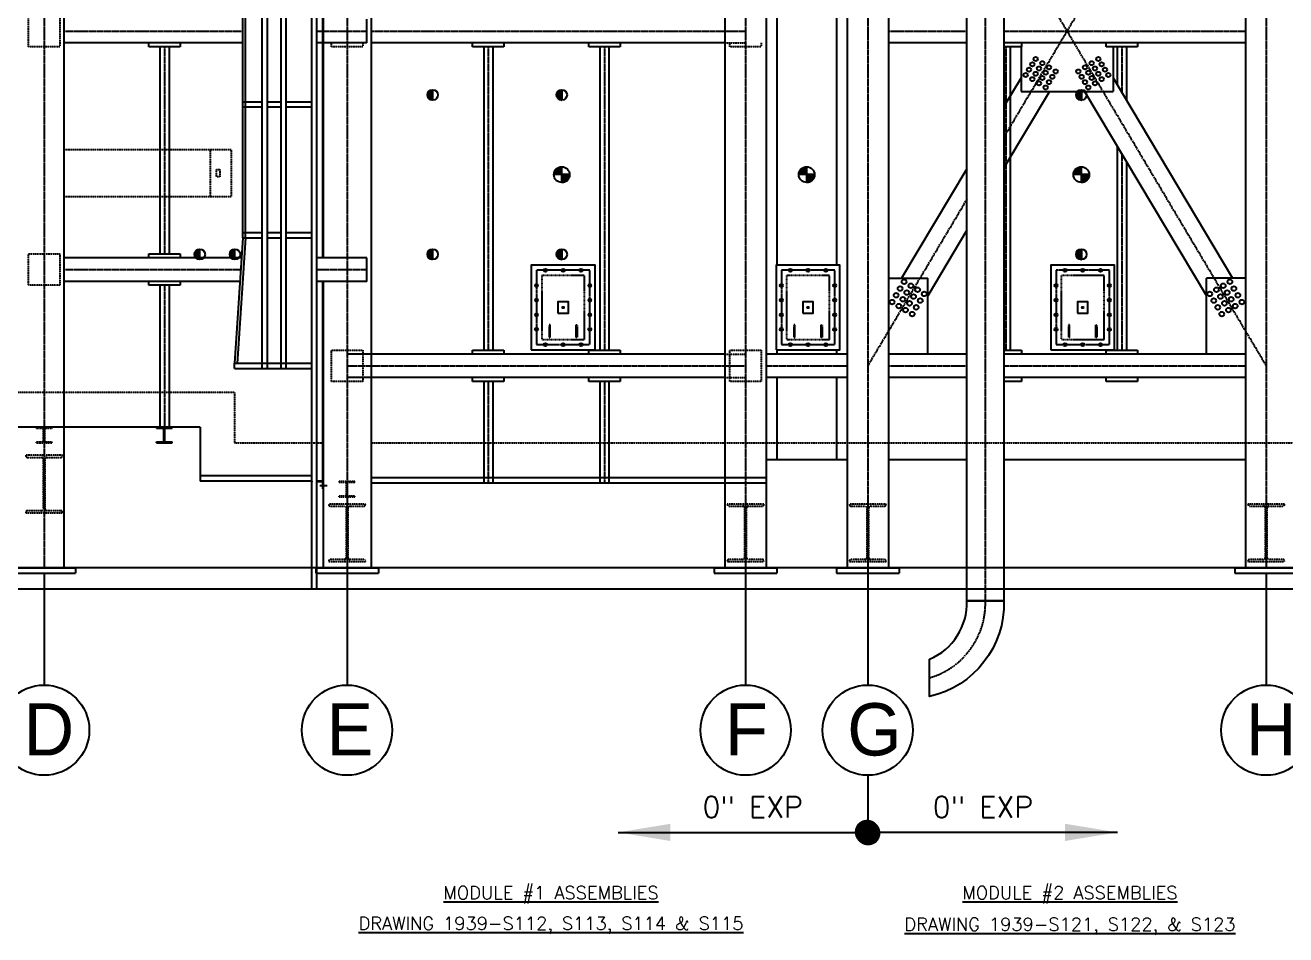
# Model space of a CAD drawing. Header units: inches. Extents: x 23530 to 59202, y -9951 to 24854.
# Drawn here: x 36068 to 48120, y -9951 to -1256 of the extents above; entities that cross this region are included whole.
import ezdxf
from ezdxf.enums import TextEntityAlignment as Align

# ---------------------------------------------------------------- set-up
doc = ezdxf.new("R2010")
doc.units = ezdxf.units.IN
doc.header["$LTSCALE"] = 10
doc.header["$MEASUREMENT"] = 0
doc.linetypes.add('CENTER', pattern=[2, 1.25, -0.25, 0.25, -0.25])
doc.linetypes.add('HIDDEN', pattern=[0.375, 0.25, -0.125])
for name, color, linetype in [('CENTER', 11, 'CENTER'), ('HRSG-GRS CENTER', 30, 'CENTER'), ('HRSG-GRS MAYA', 220, 'HIDDEN'), ('HRSG-GRS TEBAL', 7, 'Continuous'), ('HRSG-GRS TIPIS', 140, 'Continuous'), ('HRSG-GRS- ARSIR', 6, 'Continuous'), ('HRSG-TEXT', 40, 'Continuous'), ('PIPE', 7, 'Continuous')]:
    doc.layers.add(name, color=color, linetype=linetype)
doc.styles.add('ROMANS', font='romans.shx', dxfattribs={"height": 200})
doc.dimstyles.new('DIMENSI-HRSG', dxfattribs={"dimtxt": 50, "dimasz": 50, "dimexe": 20, "dimexo": 20, "dimgap": 10, "dimtad": 0, "dimdec": 0, "dimzin": 0, "dimdsep": 46, "dimtxsty": 'ROMANS', "dimcen": 0.1, "dimclrd": 12, "dimclre": 15, "dimclrt": 40, "dimadec": 0, "dimazin": 0, "dimtfac": 1, "dimtdec": 0, "dimtofl": 0, "dimtmove": 2, "dimatfit": 3, "dimfxl": 1, "dimtvp": 1, "dimtolj": 1, "dimtzin": 0, "dimarcsym": 0})
pattern_1 = [(45, (26037.78334, -10529.07322), (-0.08838834765, 0.08838834765), [])]
pattern_2 = [(45, (31004.78334, -10529.07322), (-0.08838834765, 0.08838834765), [])]

msp = doc.modelspace()

# ---------------------------------------------------------------- hatches: boundary and pattern name
h = msp.add_hatch()
h.set_pattern_fill('ANSI31', color=256, style=0)
h.set_pattern_definition([(45, (24802.78334, -10529.07322), (-0.08838834765, 0.08838834765), [])])
h.paths.add_polyline_path([(39963.7, -1872.3, 0.4142136), (39913.7, -1922.3), (39963.7, -1922.3)])
h.paths.add_polyline_path([(39963.7, -1922.3), (39913.7, -1922.3, 0.4142136), (39963.7, -1972.3)])
h = msp.add_hatch()
h.set_pattern_fill('ANSI31', color=256, style=0)
h.set_pattern_definition(pattern_1)
h.paths.add_polyline_path([(41198.7, -1872.3, 0.4142136), (41148.7, -1922.3), (41198.7, -1922.3)])
h.paths.add_polyline_path([(41198.7, -1922.3), (41148.7, -1922.3, 0.4142136), (41198.7, -1972.3)])
h = msp.add_hatch()
h.set_pattern_fill('ANSI31', color=256, style=0)
h.set_pattern_definition(pattern_2)
h.paths.add_polyline_path([(46165.7, -1872.3, 0.4142136), (46115.7, -1922.3), (46165.7, -1922.3)])
h.paths.add_polyline_path([(46165.7, -1922.3), (46115.7, -1922.3, 0.4142136), (46165.7, -1972.3)])
h = msp.add_hatch()
h.set_pattern_fill('ANSI31', color=256, style=0)
h.set_pattern_definition(pattern_1)
h.paths.add_polyline_path([(41198.7, -2609.3, 0.4142136), (41123.7, -2684.3), (41198.7, -2684.3)])
h.paths.add_polyline_path([(41273.7, -2684.3), (41198.7, -2684.3), (41198.7, -2759.3, 0.4142136)])
h = msp.add_hatch()
h.set_pattern_fill('ANSI31', color=256, style=0)
h.set_pattern_definition([(45, (28378.78334, -10529.07322), (-0.08838834765, 0.08838834765), [])])
h.paths.add_polyline_path([(43539.7, -2609.3, 0.4142136), (43464.7, -2684.3), (43539.7, -2684.3)])
h.paths.add_polyline_path([(43614.7, -2684.3), (43539.7, -2684.3), (43539.7, -2759.3, 0.4142136)])
h = msp.add_hatch()
h.set_pattern_fill('ANSI31', color=256, style=0)
h.set_pattern_definition(pattern_2)
h.paths.add_polyline_path([(46165.7, -2609.3, 0.4142136), (46090.7, -2684.3), (46165.7, -2684.3)])
h.paths.add_polyline_path([(46240.7, -2684.3), (46165.7, -2684.3), (46165.7, -2759.3, 0.4142136)])
h = msp.add_hatch()
h.set_pattern_fill('ANSI31', color=256, style=0)
h.set_pattern_definition([(315, (22576.60951, 5160.46155), (-0.08838834765, -0.08838834765), [])])
h.paths.add_polyline_path([(37737.6, -3496.3, -0.4142136), (37687.6, -3446.3), (37737.6, -3446.3)])
h.paths.add_polyline_path([(37737.6, -3446.3), (37687.6, -3446.3, -0.4142136), (37737.6, -3396.3)])
h = msp.add_hatch()
h.set_pattern_fill('ANSI31', color=256, style=0)
h.set_pattern_definition([(315, (22912.81545, 5160.46155), (-0.08838834765, -0.08838834765), [])])
h.paths.add_polyline_path([(38073.8, -3496.3, -0.4142136), (38023.8, -3446.3), (38073.8, -3446.3)])
h.paths.add_polyline_path([(38073.8, -3446.3), (38023.8, -3446.3, -0.4142136), (38073.8, -3396.3)])
h = msp.add_hatch()
h.set_pattern_fill('ANSI31', color=256, style=0)
h.set_pattern_definition([(45, (24802.78334, -12053.07322), (-0.08838834765, 0.08838834765), [])])
h.paths.add_polyline_path([(39963.7, -3396.3, 0.4142136), (39913.7, -3446.3), (39963.7, -3446.3)])
h.paths.add_polyline_path([(39963.7, -3446.3), (39913.7, -3446.3, 0.4142136), (39963.7, -3496.3)])
h = msp.add_hatch()
h.set_pattern_fill('ANSI31', color=256, style=0)
h.set_pattern_definition([(45, (26037.78334, -12053.07322), (-0.08838834765, 0.08838834765), [])])
h.paths.add_polyline_path([(41198.7, -3396.3, 0.4142136), (41148.7, -3446.3), (41198.7, -3446.3)])
h.paths.add_polyline_path([(41198.7, -3446.3), (41148.7, -3446.3, 0.4142136), (41198.7, -3496.3)])
h = msp.add_hatch()
h.set_pattern_fill('ANSI31', color=256, style=0)
h.set_pattern_definition([(45, (31004.78334, -12053.07322), (-0.08838834765, 0.08838834765), [])])
h.paths.add_polyline_path([(46165.7, -3396.3, 0.4142136), (46115.7, -3446.3), (46165.7, -3446.3)])
h.paths.add_polyline_path([(46165.7, -3446.3), (46115.7, -3446.3, 0.4142136), (46165.7, -3496.3)])
at = {"layer": 'HRSG-GRS- ARSIR'}
h = msp.add_hatch(dxfattribs=at)
h.set_pattern_fill('ANSI31', color=256, style=0)
h.paths.add_polyline_path([(44239.6, -8971.8, 1), (44007.8, -8971.8, 1)])

# ---------------------------------------------------------------- linework, layer by layer
for p, q in [((39963.7, -1872.3), (39963.7, -1972.3)), ((41198.7, -1872.3), (41198.7, -1972.3)), ((46165.7, -1872.3), (46165.7, -1972.3)), ((41198.7, -2759.3), (41198.7, -2609.3)), ((43539.7, -2759.3), (43539.7, -2609.3)), ((46165.7, -2759.3), (46165.7, -2609.3)), ((41273.7, -2684.3), (41123.7, -2684.3)), ((43614.7, -2684.3), (43464.7, -2684.3)), ((46240.7, -2684.3), (46090.7, -2684.3)), ((37737.6, -3496.3), (37737.6, -3396.3)), ((38073.8, -3496.3), (38073.8, -3396.3)), ((39963.7, -3396.3), (39963.7, -3496.3)), ((41198.7, -3396.3), (41198.7, -3496.3)), ((46165.7, -3396.3), (46165.7, -3496.3))]:
    msp.add_line(p, q)
for points in [[(40906.8, -4358.9), (41516.8, -4358.9), (41516.8, -3548.9), (40906.8, -3548.9)], [(43247.8, -4358.9), (43857.8, -4358.9), (43857.8, -3548.9), (43247.8, -3548.9)], [(45873.8, -4358.9), (46483.8, -4358.9), (46483.8, -3548.9), (45873.8, -3548.9)], [(41161.8, -4008.9), (41261.8, -4008.9), (41261.8, -3898.9), (41161.8, -3898.9)], [(43502.8, -4008.9), (43602.8, -4008.9), (43602.8, -3898.9), (43502.8, -3898.9)], [(46128.8, -4008.9), (46228.8, -4008.9), (46228.8, -3898.9), (46128.8, -3898.9)]]:
    msp.add_lwpolyline(points, close=True)
for centre, radius in [((39963.7, -1922.3), 50), ((41198.7, -1922.3), 50), ((46165.7, -1922.3), 50), ((41198.7, -2684.3), 75), ((43539.7, -2684.3), 75), ((46165.7, -2684.3), 75), ((37737.6, -3446.3), 50), ((38073.8, -3446.3), 50), ((39963.7, -3446.3), 50), ((41198.7, -3446.3), 50), ((46165.7, -3446.3), 50), ((41041.8, -3598.9), 15), ((41211.8, -3598.9), 15), ((41381.8, -3598.9), 15), ((43382.8, -3598.9), 15), ((43552.8, -3598.9), 15), ((43722.8, -3598.9), 15), ((46008.8, -3598.9), 15), ((46178.8, -3598.9), 15), ((46348.8, -3598.9), 15), ((40956.8, -3743.9), 15), ((41466.8, -3743.9), 15), ((43297.8, -3743.9), 15), ((43807.8, -3743.9), 15), ((45923.8, -3743.9), 15), ((46433.8, -3743.9), 15), ((40956.8, -3883.9), 15), ((41211.8, -3953.9), 7.5), ((41466.8, -3883.9), 15), ((43297.8, -3883.9), 15), ((43552.8, -3953.9), 7.5), ((43807.8, -3883.9), 15), ((45923.8, -3883.9), 15), ((46178.8, -3953.9), 7.5), ((46433.8, -3883.9), 15), ((40956.8, -4023.9), 15), ((41466.8, -4023.9), 15), ((43297.8, -4023.9), 15), ((43807.8, -4023.9), 15), ((45923.8, -4023.9), 15), ((46433.8, -4023.9), 15), ((40956.8, -4163.9), 15), ((41466.8, -4163.9), 15), ((43297.8, -4163.9), 15), ((43807.8, -4163.9), 15), ((45923.8, -4163.9), 15), ((46433.8, -4163.9), 15), ((41041.8, -4308.9), 15), ((41211.8, -4308.9), 15), ((41381.8, -4308.9), 15), ((43382.8, -4308.9), 15), ((43552.8, -4308.9), 15), ((43722.8, -4308.9), 15), ((46008.8, -4308.9), 15), ((46178.8, -4308.9), 15), ((46348.8, -4308.9), 15)]:
    msp.add_circle(centre, radius)
at = {"layer": 'CENTER'}
msp.add_line((45247.7, 10151.1), (45247.7, -6758), dxfattribs=at)
msp.add_lwpolyline([(44714.3, -7494.6, 0.3435695), (45247.7, -6758, 0.4142136)], format="xyb", dxfattribs=at)
at = {"layer": 'HRSG-GRS CENTER'}
for p, q in [((36249.7, 10151.1), (36249.7, -6442.7)), ((39145.7, 10151.1), (39145.7, -6442.7)), ((42955.7, 10151.1), (42955.7, -6422.7)), ((42955.7, 10151.1), (42955.7, -6442.7)), ((44123.7, 10151.1), (44123.7, -6442.7)), ((44123.7, 10151.1), (44123.7, -6442.7)), ((47933.7, 10151.1), (47933.7, -6442.7)), ((47933.7, 1888.1), (45425.5, -2325.4)), ((45425.5, -298.8), (47933.7, -4512.3)), ((36437.2, -1312.1), (38148.5, -1312.1)), ((38858, -1312.1), (39334.4, -1312.1)), ((39374.7, -1312.1), (42955.7, -1312.1)), ((44321.7, -1312.1), (45069.9, -1312.1)), ((45425.5, -1312.1), (47735.7, -1312.1)), ((37399.7, -1462.1), (37399.7, -3441.9)), ((40495.7, -1462.1), (40495.7, -4362.3)), ((41605.7, -1462.1), (41605.7, -4362.3)), ((45442.7, -1462.1), (45442.7, -4362.3)), ((46552.7, -1462.1), (46552.7, -1899.1)), ((46552.7, -2485.6), (46552.7, -4362.3)), ((45069.9, -2922.8), (44123.7, -4512.3)), ((36437.2, -3591.9), (38128.8, -3591.9)), ((36437.2, -3591.9), (38128.8, -3591.9)), ((38858, -3591.9), (39334.4, -3591.9)), ((37399.7, -3741.9), (37399.7, -5096.9)), ((39145.7, -4512.3), (42955.7, -4512.3)), ((43153.7, -4512.3), (43925.7, -4512.3)), ((44321.7, -4512.3), (45069.9, -4512.3)), ((45425.5, -4512.3), (47735.7, -4512.3)), ((40495.7, -4662.3), (40495.7, -5628.9)), ((41605.7, -4662.3), (41605.7, -5628.9)), ((37399.8, -5246.9), (37399.7, -5096.9)), ((38885.6, -5654.4), (38954.7, -5654.4))]:
    msp.add_line(p, q, dxfattribs=at)
at = {"layer": 'HRSG-GRS CENTER', "ltscale": 0.25}
for points in [[(40956.8, -4308.9), (41466.8, -4308.9), (41466.8, -3598.9), (40956.8, -3598.9)], [(43297.8, -4308.9), (43807.8, -4308.9), (43807.8, -3598.9), (43297.8, -3598.9)], [(45923.8, -4308.9), (46433.8, -4308.9), (46433.8, -3598.9), (45923.8, -3598.9)]]:
    msp.add_lwpolyline(points, close=True, dxfattribs=at)
at = {"layer": 'HRSG-GRS MAYA'}
for p, q in [((36099.7, -1462.1), (36099.7, -1162.1)), ((36399.7, -1162.1), (36399.7, -1462.1)), ((38995.7, -1462.1), (38995.7, -1424.6)), ((39295.7, -1424.6), (39295.7, -1462.1)), ((42757.7, -1424.6), (42955.7, -1424.6)), ((42805.7, -1462.1), (42805.7, -1424.6)), ((43105.7, -1424.6), (43105.7, -1462.1)), ((36399.7, -1462.1), (36099.7, -1462.1)), ((39295.7, -1462.1), (38995.7, -1462.1)), ((43105.7, -1462.1), (42805.7, -1462.1)), ((38037.2, -2445.9), (36437.2, -2445.9)), ((37837.2, -2445.9), (37837.2, -2895.9)), ((38037.2, -2445.9), (38037.2, -2895.9)), ((38037.2, -2895.9), (36437.2, -2895.9)), ((36099.7, -3441.9), (36399.7, -3441.9)), ((36099.7, -3741.9), (36099.7, -3441.9)), ((36399.7, -3441.9), (36399.7, -3741.9)), ((36399.7, -3741.9), (36099.7, -3741.9)), ((38995.7, -4662.3), (38995.7, -4362.3)), ((38995.7, -4362.3), (39295.7, -4362.3)), ((39295.7, -4362.3), (39295.7, -4662.3)), ((42757.7, -4399.8), (42955.7, -4399.8)), ((42805.7, -4362.3), (43105.7, -4362.3)), ((42805.7, -4662.3), (42805.7, -4362.3)), ((43105.7, -4362.3), (43105.7, -4662.3)), ((39295.7, -4662.3), (38995.7, -4662.3)), ((42757.7, -4624.8), (42955.7, -4624.8)), ((43105.7, -4662.3), (42805.7, -4662.3)), ((38070.7, -4766.9), (33073.7, -4766.9)), ((38070.7, -4766.9), (38070.7, -5248.9)), ((36174.7, -5106.9), (36174.7, -5096.9)), ((36174.7, -5096.9), (36324.7, -5096.9)), ((36174.7, -5106.9), (36244.7, -5106.9)), ((36244.8, -5236.9), (36244.7, -5106.9)), ((36249.8, -5246.9), (36249.7, -5096.9)), ((36254.8, -5236.9), (36254.7, -5106.9)), ((36254.7, -5106.9), (36324.7, -5106.9)), ((36324.7, -5106.9), (36324.7, -5096.9)), ((36174.8, -5246.9), (36174.8, -5236.9)), ((36174.8, -5236.9), (36244.8, -5236.9)), ((36174.8, -5246.9), (36324.8, -5246.9)), ((36254.8, -5236.9), (36324.8, -5236.9)), ((36324.8, -5246.9), (36324.8, -5236.9)), ((38070.7, -5248.9), (38916.7, -5248.9)), ((39374.7, -5248.9), (51261.2, -5248.9)), ((39070.7, -5613.4), (39220.7, -5613.3)), ((39070.7, -5623.4), (39070.7, -5613.4)), ((39070.7, -5623.4), (39140.7, -5623.3)), ((39140.8, -5753.3), (39140.7, -5623.3)), ((39150.8, -5753.3), (39150.7, -5623.3)), ((39150.7, -5623.3), (39220.7, -5623.3)), ((39220.7, -5623.3), (39220.7, -5613.3)), ((39070.8, -5753.4), (39140.8, -5753.3)), ((39070.8, -5763.4), (39070.8, -5753.4)), ((39070.8, -5763.4), (39220.8, -5763.3)), ((39150.8, -5753.3), (39220.8, -5753.3)), ((39220.8, -5763.3), (39220.8, -5753.3)), ((39145.8, -5982.9), (39145.7, -5832.9))]:
    msp.add_line(p, q, dxfattribs=at)
at = {"layer": 'HRSG-GRS MAYA', "ltscale": 0.2}
for p, q in [((41086.9, -4121.1), (41076.9, -4121.1)), ((41076.9, -4121.1), (41076.9, -4241.1)), ((41086.9, -4241.1), (41086.9, -4121.1)), ((41336.7, -4241.1), (41336.7, -4121.1)), ((41336.7, -4121.1), (41346.7, -4121.1)), ((41346.7, -4121.1), (41346.7, -4241.1)), ((43417.9, -4121.1), (43417.9, -4241.1)), ((43427.9, -4121.1), (43417.9, -4121.1)), ((43427.9, -4241.1), (43427.9, -4121.1)), ((43677.7, -4121.1), (43687.7, -4121.1)), ((43677.7, -4241.1), (43677.7, -4121.1)), ((43687.7, -4121.1), (43687.7, -4241.1)), ((46053.9, -4121.1), (46043.9, -4121.1)), ((46043.9, -4121.1), (46043.9, -4241.1)), ((46053.9, -4241.1), (46053.9, -4121.1)), ((46303.7, -4241.1), (46303.7, -4121.1)), ((46303.7, -4121.1), (46313.7, -4121.1)), ((46313.7, -4121.1), (46313.7, -4241.1)), ((41076.9, -4241.1), (41086.9, -4241.1)), ((41346.7, -4241.1), (41336.7, -4241.1)), ((43417.9, -4241.1), (43427.9, -4241.1)), ((43687.7, -4241.1), (43677.7, -4241.1)), ((46043.9, -4241.1), (46053.9, -4241.1)), ((46313.7, -4241.1), (46303.7, -4241.1))]:
    msp.add_line(p, q, dxfattribs=at)
at = {"layer": 'HRSG-GRS MAYA'}
msp.add_lwpolyline([(37897.5, -2635.2), (37928.1, -2635.2), (37928.1, -2706.6), (37897.5, -2706.6)], close=True, dxfattribs=at)
at = {"layer": 'HRSG-GRS MAYA', "ltscale": 0.2}
for points in [[(41006.8, -4258.9), (41416.8, -4258.9), (41416.8, -3648.9), (41006.8, -3648.9)], [(43347.8, -4258.9), (43757.8, -4258.9), (43757.8, -3648.9), (43347.8, -3648.9)], [(45973.8, -4258.9), (46383.8, -4258.9), (46383.8, -3648.9), (45973.8, -3648.9)]]:
    msp.add_lwpolyline(points, close=True, dxfattribs=at)
at = {"layer": 'HRSG-GRS MAYA'}
for points in [[(36424.7, -5916.7), (36424.7, -5911.7, 0.4142136), (36409.7, -5896.7), (36274.7, -5896.7, -0.4142136), (36259.7, -5881.7), (36259.7, -5401.7, -0.4142136), (36274.7, -5386.7), (36409.7, -5386.7, 0.4142136), (36424.7, -5371.7), (36424.7, -5366.7), (36074.7, -5366.7), (36074.7, -5371.7, 0.4142136), (36089.7, -5386.7), (36224.7, -5386.7, -0.4142136), (36239.7, -5401.7), (36239.7, -5881.7, -0.4142136), (36224.7, -5896.7), (36089.7, -5896.7, 0.4142136), (36074.7, -5911.7), (36074.7, -5916.7)], [(39320.7, -6382.9), (39320.7, -6377.9, 0.4142136), (39305.7, -6362.9), (39170.7, -6362.9, -0.4142136), (39155.7, -6347.9), (39155.7, -5867.9, -0.4142136), (39170.7, -5852.9), (39305.7, -5852.9, 0.4142136), (39320.7, -5837.9), (39320.7, -5832.9), (38970.7, -5832.9), (38970.7, -5837.9, 0.4142136), (38985.7, -5852.9), (39120.7, -5852.9, -0.4142136), (39135.7, -5867.9), (39135.7, -6347.9, -0.4142136), (39120.7, -6362.9), (38985.7, -6362.9, 0.4142136), (38970.7, -6377.9), (38970.7, -6382.9)], [(43130.7, -6382.9), (43130.7, -6377.9, 0.4142136), (43115.7, -6362.9), (42980.7, -6362.9, -0.4142136), (42965.7, -6347.9), (42965.7, -5867.9, -0.4142136), (42980.7, -5852.9), (43115.7, -5852.9, 0.4142136), (43130.7, -5837.9), (43130.7, -5832.9), (42780.7, -5832.9), (42780.7, -5837.9, 0.4142136), (42795.7, -5852.9), (42930.7, -5852.9, -0.4142136), (42945.7, -5867.9), (42945.7, -6347.9, -0.4142136), (42930.7, -6362.9), (42795.7, -6362.9, 0.4142136), (42780.7, -6377.9), (42780.7, -6382.9)], [(44298.7, -6382.9), (44298.7, -6377.9, 0.4142136), (44283.7, -6362.9), (44148.7, -6362.9, -0.4142136), (44133.7, -6347.9), (44133.7, -5867.9, -0.4142136), (44148.7, -5852.9), (44283.7, -5852.9, 0.4142136), (44298.7, -5837.9), (44298.7, -5832.9), (43948.7, -5832.9), (43948.7, -5837.9, 0.4142136), (43963.7, -5852.9), (44098.7, -5852.9, -0.4142136), (44113.7, -5867.9), (44113.7, -6347.9, -0.4142136), (44098.7, -6362.9), (43963.7, -6362.9, 0.4142136), (43948.7, -6377.9), (43948.7, -6382.9)], [(48108.7, -6382.9), (48108.7, -6377.9, 0.4142136), (48093.7, -6362.9), (47958.7, -6362.9, -0.4142136), (47943.7, -6347.9), (47943.7, -5867.9, -0.4142136), (47958.7, -5852.9), (48093.7, -5852.9, 0.4142136), (48108.7, -5837.9), (48108.7, -5832.9), (47758.7, -5832.9), (47758.7, -5837.9, 0.4142136), (47773.7, -5852.9), (47908.7, -5852.9, -0.4142136), (47923.7, -5867.9), (47923.7, -6347.9, -0.4142136), (47908.7, -6362.9), (47773.7, -6362.9, 0.4142136), (47758.7, -6377.9), (47758.7, -6382.9)]]:
    msp.add_lwpolyline(points, format="xyb", close=True, dxfattribs=at)
at = {"layer": 'HRSG-GRS TEBAL'}
for p, q in [((43925.7, 10151.1), (43925.7, -6442.7)), ((44321.7, 10151.1), (44321.7, -6442.7)), ((47735.7, 10151.1), (47735.7, -6442.7)), ((36437.2, 9881.3), (36437.2, -6442.7)), ((38909.7, 9117.1), (38909.7, -3479.4)), ((43825.7, 8701.1), (43825.7, -3548.9)), ((42757.7, 7324.8), (42757.7, -6442.7)), ((43153.7, 7199.2), (43153.7, -6442.7)), ((43253.7, 7209.9), (43253.7, -3548.9)), ((38148.5, -3287.3), (38148.5, 3638.1)), ((38335.1, -4537.3), (38335.1, 3638.1)), ((38385.1, -4537.3), (38385.1, 3638.1)), ((38514.8, -4537.3), (38514.8, 3638.1)), ((38564.8, -4537.3), (38564.8, 3638.1)), ((38808, -6645.9), (38808, 3638.1)), ((38173.5, -3287.3), (38173.5, 3588.1)), ((38858, -6645.9), (38858, 3588.1)), ((38916.7, 2329.7), (38916.7, -3479.4)), ((39374.7, 2304.2), (39374.7, -6442.7)), ((39334.4, -1424.6), (39334.4, -1199.6)), ((38148.5, -1424.6), (36437.2, -1424.6)), ((37249.7, -1462.1), (37249.7, -1424.6)), ((37549.7, -1424.6), (37549.7, -1462.1)), ((39334.4, -1424.6), (38858, -1424.6)), ((42757.7, -1424.6), (39374.7, -1424.6)), ((40345.7, -1462.1), (40345.7, -1424.6)), ((40645.7, -1424.6), (40645.7, -1462.1)), ((41455.7, -1462.1), (41455.7, -1424.6)), ((41755.7, -1424.6), (41755.7, -1462.1)), ((45069.9, -1424.6), (44321.7, -1424.6)), ((47735.7, -1424.6), (45425.5, -1424.6)), ((45592.7, -1424.6), (45592.7, -1462.1)), ((46402.7, -1462.1), (46402.7, -1424.6)), ((46702.7, -1424.6), (46702.7, -1462.1)), ((37549.7, -1462.1), (37249.7, -1462.1)), ((37356, -1462.1), (37356, -3441.9)), ((37443.5, -1462.1), (37443.5, -3441.9)), ((40645.7, -1462.1), (40345.7, -1462.1)), ((40452, -1462.1), (40452, -4362.3)), ((40539.5, -1462.1), (40539.5, -4362.3)), ((41755.7, -1462.1), (41455.7, -1462.1)), ((41562, -1462.1), (41562, -4362.3)), ((41649.5, -1462.1), (41649.5, -4362.3)), ((45592.7, -1462.1), (45425.5, -1462.1)), ((45486.5, -1462.1), (45486.5, -4362.3)), ((45589.2, -1462.1), (45589.2, -1888.7)), ((46702.7, -1462.1), (46402.7, -1462.1)), ((46468.3, -1462.1), (46468.3, -1888.7)), ((46509, -1462.1), (46509, -1825.6)), ((46596.5, -1462.1), (46596.5, -1972.6)), ((45589.2, -1757.3), (45425.5, -2032.2)), ((46468.3, -1757.3), (47609.7, -3674.8)), ((45860.1, -1888.7), (45425.5, -2618.7)), ((45589.2, -1888.7), (46468.3, -1888.7)), ((46197.4, -1888.7), (47360.7, -3843)), ((38148.5, -1987.3), (38335.1, -1987.3)), ((38148.5, -2037.3), (38335.1, -2037.3)), ((38385.1, -1987.3), (38514.8, -1987.3)), ((38385.1, -2037.3), (38514.8, -2037.3)), ((38564.8, -1987.3), (38808, -1987.3)), ((38564.8, -2037.3), (38808, -2037.3)), ((46509, -2412.1), (46509, -4362.3)), ((45069.9, -2629.5), (44447.7, -3674.8)), ((46596.5, -2559.1), (46596.5, -4362.3)), ((38148.5, -3237.3), (38335.1, -3237.3)), ((38385.1, -3237.3), (38514.8, -3237.3)), ((38564.8, -3237.3), (38808, -3237.3)), ((45069.9, -3216), (44696.7, -3843)), ((38148.5, -3287.3), (38070.7, -4487.3)), ((38173.4, -3288.9), (38095.6, -4488.9)), ((38148.5, -3287.3), (38335.1, -3287.3)), ((38385.1, -3287.3), (38514.8, -3287.3)), ((38564.8, -3287.3), (38808, -3287.3)), ((38136.1, -3479.4), (36437.2, -3479.4)), ((37249.7, -3479.4), (37249.7, -3441.9)), ((37249.7, -3441.9), (37549.7, -3441.9)), ((37549.7, -3441.9), (37549.7, -3479.4)), ((39334.4, -3479.4), (38858, -3479.4)), ((39334.4, -3704.4), (39334.4, -3479.4)), ((38121.5, -3704.4), (36437.2, -3704.4)), ((37249.7, -3741.9), (37249.7, -3704.4)), ((37549.7, -3704.4), (37549.7, -3741.9)), ((39334.4, -3704.4), (38858, -3704.4)), ((38909.7, -3704.4), (38909.7, -5620.4)), ((38916.7, -3704.4), (38916.7, -6442.7)), ((44321.7, -3674.8), (44696.7, -3674.8)), ((44696.7, -4399.8), (44696.7, -3674.8)), ((47735.7, -3674.8), (47360.7, -3674.8)), ((47360.7, -4399.8), (47360.7, -3674.8)), ((37549.7, -3741.9), (37249.7, -3741.9)), ((37356, -3741.9), (37356, -5096.9)), ((37443.5, -3741.9), (37443.5, -5096.9)), ((42757.7, -4399.8), (39145.7, -4399.8)), ((40345.7, -4362.3), (40645.7, -4362.3)), ((40345.7, -4399.8), (40345.7, -4362.3)), ((40645.7, -4362.3), (40645.7, -4399.8)), ((41455.7, -4362.3), (41755.7, -4362.3)), ((41455.7, -4399.8), (41455.7, -4362.3)), ((41755.7, -4362.3), (41755.7, -4399.8)), ((43925.7, -4399.8), (43153.7, -4399.8)), ((43253.7, -4358.9), (43253.7, -4399.8)), ((43825.7, -4358.9), (43825.7, -4399.8)), ((45069.9, -4399.8), (44321.7, -4399.8)), ((45425.5, -4362.3), (45592.7, -4362.3)), ((47735.7, -4399.8), (45425.5, -4399.8)), ((45592.7, -4362.3), (45592.7, -4399.8)), ((46402.7, -4399.8), (46402.7, -4362.3)), ((46402.7, -4362.3), (46702.7, -4362.3)), ((46702.7, -4362.3), (46702.7, -4399.8)), ((38070.7, -4487.3), (38808, -4487.3)), ((38070.7, -4537.3), (38070.7, -4487.3)), ((38070.7, -4537.3), (38808, -4537.3)), ((42757.7, -4624.8), (39145.7, -4624.8)), ((40345.7, -4662.3), (40345.7, -4624.8)), ((40645.7, -4662.3), (40345.7, -4662.3)), ((40452, -4662.3), (40452, -5628.9)), ((40539.5, -4662.3), (40539.5, -5628.9)), ((40645.7, -4624.8), (40645.7, -4662.3)), ((41455.7, -4662.3), (41455.7, -4624.8)), ((41755.7, -4662.3), (41455.7, -4662.3)), ((41562, -4662.3), (41562, -5628.9)), ((41649.5, -4662.3), (41649.5, -5628.9)), ((41755.7, -4624.8), (41755.7, -4662.3)), ((43925.7, -4624.8), (43153.7, -4624.8)), ((43253.7, -4624.8), (43253.7, -5411.5)), ((43825.7, -4624.8), (43825.7, -5411.5)), ((45069.9, -4624.8), (44321.7, -4624.8)), ((47735.7, -4624.8), (45425.5, -4624.8)), ((45592.7, -4662.3), (45425.5, -4662.3)), ((45592.7, -4624.8), (45592.7, -4662.3)), ((46402.7, -4662.3), (46402.7, -4624.8)), ((46702.7, -4662.3), (46402.7, -4662.3)), ((46702.7, -4624.8), (46702.7, -4662.3)), ((37740.7, -5096.9), (33073.7, -5096.9)), ((37324.7, -5096.9), (37474.7, -5096.9)), ((37324.7, -5106.9), (37324.7, -5096.9)), ((37324.7, -5106.9), (37394.7, -5106.9)), ((37394.8, -5236.9), (37394.7, -5106.9)), ((37404.7, -5106.9), (37474.7, -5106.9)), ((37404.8, -5236.9), (37404.7, -5106.9)), ((37474.7, -5106.9), (37474.7, -5096.9)), ((37740.7, -5096.9), (37740.7, -5613.4)), ((37324.8, -5236.9), (37394.8, -5236.9)), ((37324.8, -5246.9), (37324.8, -5236.9)), ((37324.8, -5246.9), (37474.8, -5246.9)), ((37404.8, -5236.9), (37474.8, -5236.9)), ((37474.8, -5246.9), (37474.8, -5236.9)), ((43925.7, -5411.5), (43153.7, -5411.5)), ((45069.9, -5411.5), (44321.7, -5411.5)), ((47735.7, -5411.5), (45425.5, -5411.5)), ((38808, -5563.4), (37740.7, -5563.4)), ((38808, -5613.4), (37740.7, -5613.4)), ((38808, -5613.4), (38808, -5620.4)), ((38909.7, -5613.4), (38858, -5613.4)), ((38909.7, -5620.4), (38858, -5620.4)), ((38909.7, -5620.4), (38909.7, -5688.4)), ((39374.7, -5578.9), (43153.7, -5578.9)), ((39374.7, -5628.9), (43153.7, -5628.9)), ((38909.7, -5688.4), (38916.7, -5688.4)), ((35949.7, -6442.7), (36549.7, -6442.7)), ((35949.7, -6492.7), (36549.7, -6492.7)), ((36549.7, -6442.7), (36549.7, -6492.7)), ((38845.7, -6442.7), (39445.7, -6442.7)), ((38845.7, -6442.7), (38845.7, -6492.7)), ((38845.7, -6492.7), (39445.7, -6492.7)), ((39445.7, -6442.7), (39445.7, -6492.7)), ((42655.7, -6442.7), (42655.7, -6492.7)), ((42655.7, -6442.7), (43255.7, -6442.7)), ((42655.7, -6492.7), (43255.7, -6492.7)), ((43255.7, -6442.7), (43255.7, -6492.7)), ((43823.7, -6442.7), (43823.7, -6492.7)), ((43823.7, -6442.7), (44423.7, -6442.7)), ((43823.7, -6492.7), (44423.7, -6492.7)), ((44423.7, -6442.7), (44423.7, -6492.7)), ((47633.7, -6442.7), (48233.7, -6442.7)), ((47633.7, -6442.7), (47633.7, -6492.7)), ((47633.7, -6492.7), (48233.7, -6492.7))]:
    msp.add_line(p, q, dxfattribs=at)
for centre, radius in [((45729.4, -1578.8), 20), ((46328.1, -1578.8), 20), ((45665.8, -1680.5), 20), ((45697.6, -1629.7), 20), ((45761.2, -1669.4), 20), ((45793, -1618.5), 20), ((45856.6, -1658.3), 20), ((45920.2, -1698), 20), ((46137.3, -1698), 20), ((46200.9, -1658.3), 20), ((46264.5, -1618.5), 20), ((46296.3, -1669.4), 20), ((46359.9, -1629.7), 20), ((46391.7, -1680.5), 20), ((45634, -1731.4), 20), ((45697.6, -1771.2), 20), ((45729.4, -1720.3), 20), ((45761.2, -1810.9), 20), ((45793, -1760), 20), ((45824.8, -1709.2), 20), ((45856.6, -1799.8), 20), ((45888.4, -1748.9), 20), ((46169.1, -1748.9), 20), ((46200.9, -1799.8), 20), ((46232.7, -1709.2), 20), ((46264.5, -1760), 20), ((46296.3, -1810.9), 20), ((46328.1, -1720.3), 20), ((46359.9, -1771.2), 20), ((46423.5, -1731.4), 20), ((45824.8, -1850.7), 20), ((46232.7, -1850.7), 20), ((44471.2, -3708.7), 22.5), ((44535.6, -3747.1), 22.5), ((47521.9, -3747.1), 22.5), ((47586.3, -3708.7), 22.5), ((44394.4, -3837.6), 22.5), ((44432.8, -3773.2), 22.5), ((44458.9, -3876), 22.5), ((44497.2, -3811.5), 22.5), ((44561.7, -3849.9), 22.5), ((44600, -3785.4), 22.5), ((44664.5, -3823.8), 22.5), ((47393, -3823.8), 22.5), ((47457.4, -3785.4), 22.5), ((47495.8, -3849.9), 22.5), ((47560.2, -3811.5), 22.5), ((47598.6, -3876), 22.5), ((47624.7, -3773.2), 22.5), ((47663, -3837.6), 22.5), ((44356.1, -3902.1), 22.5), ((44420.5, -3940.4), 22.5), ((44485, -3978.8), 22.5), ((44523.3, -3914.3), 22.5), ((44587.8, -3952.7), 22.5), ((44626.1, -3888.3), 22.5), ((47431.3, -3888.3), 22.5), ((47469.7, -3952.7), 22.5), ((47534.1, -3914.3), 22.5), ((47572.5, -3978.8), 22.5), ((47636.9, -3940.4), 22.5), ((47701.4, -3902.1), 22.5), ((44549.4, -4017.1), 22.5), ((47508, -4017.1), 22.5)]:
    msp.add_circle(centre, radius, dxfattribs=at)
at = {"layer": 'HRSG-GRS TIPIS'}
for p, q in [((52205.7, -6442.7), (23529.5, -6442.7)), ((36249.7, -6492.7), (36249.7, -7563.3)), ((39145.7, -6442.7), (39145.7, -7563.3)), ((42955.7, -6442.7), (42955.7, -7563.3)), ((44123.7, -6442.7), (44123.7, -7563.3)), ((47933.7, -6492.7), (47933.7, -7563.3)), ((53376.7, -6645.9), (23529.5, -6645.9)), ((44123.7, -8426), (44123.7, -8971.8))]:
    msp.add_line(p, q, dxfattribs=at)
for centre in [(36249.7, -7994.7), (39145.7, -7994.7), (42955.7, -7994.7), (44123.7, -7994.7), (47933.7, -7994.7)]:
    msp.add_circle(centre, 431.3, dxfattribs=at)
at = {"layer": 'PIPE'}
msp.add_lwpolyline([(45425.5, 10151.1), (45425.5, -6758), (45069.9, -6758), (45069.9, 10151.1), (45425.5, 10151.1)], dxfattribs=at)
msp.add_lwpolyline([(44714.3, -7316.8, 0.3144944), (45069.9, -6758), (45425.5, -6758, -0.3596381), (44714.3, -7672.4), (44714.3, -7316.8)], format="xyb", dxfattribs=at)

# ---------------------------------------------------------------- texts
at = {"layer": 'HRSG-TEXT'}
for s, p in [('D', (36053.7, -8236.8)), ('E', (38949.7, -8236.8)), ('F', (42759.7, -8236.8)), ('G', (43927.7, -8236.8)), ('H', (47737.7, -8236.8))]:
    msp.add_text(s, height=500, dxfattribs=at).set_placement(p)
at = {"layer": 'HRSG-TEXT', "style": 'ROMANS'}
for s, p in [('%%uMODULE #1 ASSEMBLIES', (41094.9, -9548.2)), ('%%uMODULE #2 ASSEMBLIES', (46056.6, -9548.2)), ('%%uDRAWING 1939-S112, S113, S114 & S115', (41094.9, -9841.8)), ('%%uDRAWING 1939-S121, S122, & S123', (46056.6, -9850.2))]:
    msp.add_text(s, height=125, dxfattribs=at).set_placement(p, align=Align.MIDDLE_CENTER)
at = {"layer": 'HRSG-TEXT', "char_height": 200, "style": 'ROMANS'}
for insert, attachment_point in [((43503.3, -8630.1), 3), ((44744.1, -8630.1), 1)]:
    msp.add_mtext('0" EXP', dxfattribs=dict(at, insert=insert, attachment_point=attachment_point))

# ---------------------------------------------------------------- leaders
at = {"layer": 'HRSG-GRS TEBAL'}
for points in [[(41736.7, -8971.8), (44123.7, -8971.8)], [(46510.8, -8971.8), (44123.7, -8971.8)]]:
    msp.add_leader(points, dimstyle='DIMENSI-HRSG', override={"dimasz": 500, "dimgap": 10, "dimtad": 0}, dxfattribs=at)

doc.saveas('drawing.dxf')
